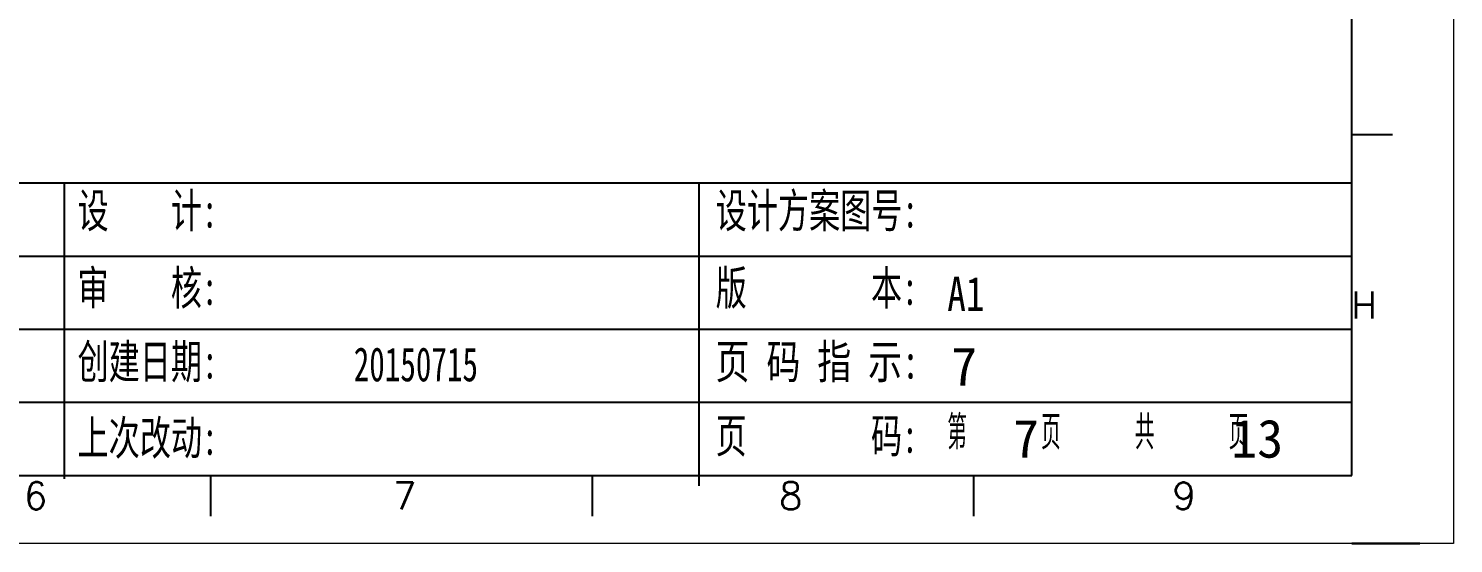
# Model space of a CAD drawing. Extents: x 2511 to 8703, y -745 to 3310.
# Drawn here: x 2999.6 to 3104.2, y -4.7 to 33 of the extents above; entities that cross this region are included whole.
import ezdxf
from ezdxf.enums import TextEntityAlignment as Align

# ---------------------------------------------------------------- set-up
doc = ezdxf.new("R2010")
doc.units = 0
doc.header["$MEASUREMENT"] = 0
doc.layers.add('AE_BOR', color=1, linetype='Continuous')
doc.layers.add('MISC', color=2, linetype='Continuous')
doc.styles.add('Standard0.67', font='', dxfattribs={"width": 0.67})
doc.styles.add('Standard_0.8', font='', dxfattribs={"width": 0.8})
doc.styles.add('WD', font='romans.shx', dxfattribs={"bigfont": 'gbcbig.shx'})
doc.styles.add('样式 0', font='')
doc.styles.get('Standard0.67').set_extended_font_data('FangSong_GB2312')
doc.styles.get('Standard_0.8').set_extended_font_data('FangSong_GB2312')
doc.styles.get('样式 0').set_extended_font_data('KaiTi_GB2312')

# ---------------------------------------------------------------- blocks, each defined once
blk = doc.blocks.new('gb_a2_a')
for p, q in [((584, 10), (584, 410)), ((25, 10), (584, 10))]:
    blk.add_line(p, q)
at = {"layer": 'AE_BOR', "color": 1, "lineweight": 15}
for p, q in [((598.93, 420), (598.93, 0)), ((598.93, 0), (4.93, 0))]:
    blk.add_line(p, q, dxfattribs=at)
at = {"layer": 'AE_BOR'}
for p, q in [((584, 60), (590, 60)), ((416.5, 10), (416.5, 4)), ((472.5, 10), (472.5, 4)), ((528.5, 10), (528.5, 4))]:
    blk.add_line(p, q, dxfattribs=at)
at = {"layer": 'AE_BOR', "lineweight": 30}
blk.add_line((594, 0), (584, 0), dxfattribs=at)
at = {"layer": 'AE_BOR', "style": 'WD'}
blk.add_text('H', height=4, dxfattribs=at).set_placement((587.67, 35), align=Align.MIDDLE_RIGHT)
for s, p in [('6', (390.81, 5)), ('7', (445.01, 5)), ('8', (501.67, 5)), ('9', (559.4, 5))]:
    blk.add_text(s, height=4, dxfattribs=at).set_placement(p, align=Align.CENTER)

msp = doc.modelspace()

# ---------------------------------------------------------------- linework, layer by layer
at = {"color": 0, "ltscale": 2}
for p, q in [((2938.03, 21.7), (3096.76, 21.7)), ((3002.3, -0.01), (3002.3, 21.7)), ((3048.88, -0.51), (3048.88, 21.7)), ((3096.76, 0.25), (3096.76, 21.7)), ((3066.77, 5.61), (3096.76, 5.61)), ((3066.77, 0.25), (3096.76, 0.25))]:
    msp.add_line(p, q, dxfattribs=at)
for p, q in [((2997.98, 16.34), (3066.77, 16.34)), ((3066.77, 16.34), (3096.76, 16.34)), ((2997.98, 10.98), (3066.77, 10.98)), ((3066.77, 10.98), (3096.76, 10.98)), ((2997.98, 5.61), (3066.77, 5.61)), ((2997.98, 0.25), (3066.77, 0.25))]:
    msp.add_line(p, q)

# ---------------------------------------------------------------- block references
at = {"xscale": 0.5, "yscale": 0.5, "zscale": 0.5}
msp.add_blockref('gb_a2_a', (2804.76, -4.75), dxfattribs=at)

# ---------------------------------------------------------------- texts
at = {"color": 0, "ltscale": 2, "char_height": 2.5, "attachment_point": 1}
for s, insert, width, style in [('{\\fSimSun|b0|i0|c134|p2;设    计:}', (3003.25, 20.93), 12.0312, 'Standard0.67'), ('{\\fSimSun|b0|i0|c134|p2;设计方案图号:}', (3050.08, 20.93), 15.1644, 'Standard0.67'), ('{\\fSimSun|b0|i0|c134|p2;审    核:}', (3003.25, 15.26), 12.0312, 'Standard0.67'), ('{\\fSimSun|b0|i0|c134|p2;版        本:}', (3050.08, 15.26), 16.8498, 'Standard0.67'), ('{\\fSimSun|b0|i0|c134|p2;A1}', (3067.08, 14.82), 33.9078, 'Standard_0.8'), ('{\\fSimSun|b0|i0|c134|p2;创建日期:}', (3003.25, 9.85), 12.0312, 'Standard0.67'), ('{\\fSimSun|b0|i0|c134|p2;20150715}', (3023.52, 9.65), 12.0312, 'Standard0.67'), ('{\\fSimSun|b0|i0|c134|p2;\\W0.73;页 码 指 示:}', (3050.08, 9.85), 16.1995, 'Standard0.67'), ('{\\fSimSun|b0|i0|c134|p2;上次改动:}', (3003.25, 4.26), 12.0312, 'Standard0.67'), ('{\\fSimSun|b0|i0|c134|p2;页        码:}', (3050.08, 4.41), 15.7258, 'Standard0.67'), ('{\\Fromans,gbcbig|c134;第}    {\\Fromans,gbcbig|c134;页}    {\\Fromans,gbcbig|c134;共}    {\\Fromans,gbcbig|c134;页}', (3067.08, 4.65), 33.9078, 'Standard_0.8')]:
    msp.add_mtext(s, dxfattribs=dict(at, insert=insert, width=width, style=style))
at = {"layer": 'MISC', "color": 0, "char_height": 2.8, "width": 3.07, "attachment_point": 1, "style": '样式 0'}
for s, insert in [('7', (3067.37, 9.64)), ('7', (3071.91, 4.35)), ('13', (3087.92, 4.35))]:
    msp.add_mtext(s, dxfattribs=dict(at, insert=insert))

doc.saveas('drawing.dxf')
